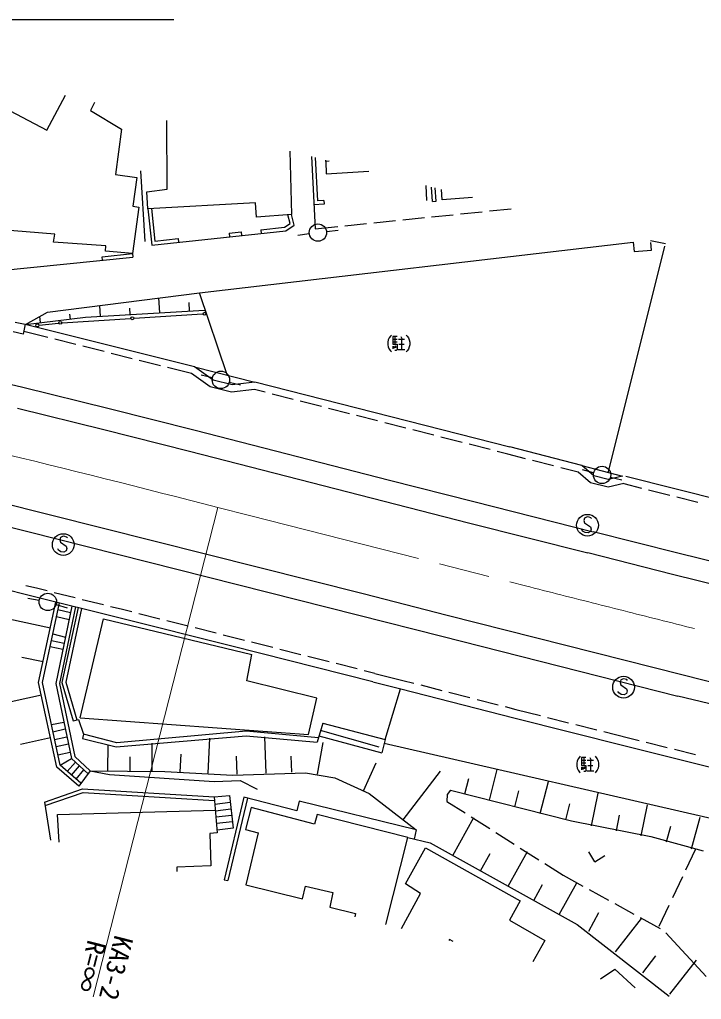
# Model space of a CAD drawing. Units: millimetres, scale not verified. Extents: x 40000 to 680000, y 20000 to 380000.
# Drawn here: x 408386 to 455338, y 262545 to 330000 of the extents above; entities that cross this region are included whole.
import ezdxf
from ezdxf.enums import TextEntityAlignment as Align

# ---------------------------------------------------------------- set-up
doc = ezdxf.new("R2010")
doc.units = ezdxf.units.MM
doc.header["$LTSCALE"] = 1000
doc.linetypes.add('CHAIN', pattern=[18.5, 12, -1.5, 3.5, -1.5])
for name, color, linetype, lineweight in [('M-BGD', 7, 'Continuous', 25), ('M-BMK', 2, 'CHAIN', 13), ('M-BMK-OTRS', 5, 'Continuous', 25), ('M-STR-HTXT', 7, 'Continuous', 13), ('M-STR-STRC', 7, 'Continuous', 25)]:
    doc.layers.add(name, color=color, linetype=linetype, lineweight=lineweight)
doc.styles.add('ＭＳ ゴシック', font='')
doc.styles.get('ＭＳ ゴシック').set_extended_font_data('MS Gothic')

msp = doc.modelspace()

# ---------------------------------------------------------------- linework, layer by layer
at = {"layer": 'M-BGD'}
for p, q in [((398000, 330000), (419000, 330000)), ((410256, 322396), (411550, 324799)), ((406600, 324316), (410256, 322396)), ((413541, 324301), (413262, 323741)), ((413262, 323741), (415401, 322468)), ((415401, 322468), (414990, 319342)), ((418553, 318320), (418525, 323055)), ((426991, 320939), (427116, 316587)), ((428476, 320568), (428746, 315603)), ((428730, 320504), (428892, 317514)), ((429477, 320242), (429474, 320316)), ((429715, 320255), (429477, 320242)), ((429477, 320242), (429499, 319379)), ((414990, 319342), (416458, 319123)), ((416458, 319123), (416177, 317157)), ((416701, 319588), (417013, 314723)), ((429499, 319379), (432445, 319565)), ((436350, 318576), (436402, 317550)), ((436825, 317475), (436758, 318473)), ((437074, 317491), (437013, 318409)), ((417142, 318148), (418553, 318320)), ((417225, 316974), (417142, 318148)), ((437488, 317592), (437444, 318299)), ((439576, 317760), (437488, 317592)), ((416601, 317094), (416161, 313886)), ((416177, 317157), (416601, 317094)), ((424635, 317389), (417225, 316974)), ((424702, 316399), (424635, 317389)), ((429350, 317288), (428656, 317250)), ((429337, 317538), (428892, 317514)), ((429337, 317538), (429350, 317288)), ((436825, 317475), (437074, 317491)), ((417225, 316974), (417481, 314473)), ((417475, 316988), (417704, 314749)), ((427116, 316587), (424702, 316399)), ((427013, 315955), (426863, 316567)), ((427298, 315844), (427116, 316587)), ((434767, 316215), (436260, 316367)), ((436757, 316418), (438249, 316570)), ((438747, 316621), (440239, 316772)), ((440737, 316823), (442229, 316975)), ((410802, 315237), (403797, 315794)), ((425005, 315531), (426634, 315705)), ((426634, 315705), (427013, 315955)), ((426721, 315463), (427298, 315844)), ((428746, 315603), (430291, 315760)), ((430788, 315810), (432280, 315962)), ((432778, 316013), (434270, 316165)), ((410721, 314685), (410802, 315237)), ((417481, 314473), (426721, 315463)), ((422822, 315297), (423637, 315384)), ((422822, 315297), (422848, 315048)), ((423637, 315384), (423664, 315136)), ((425005, 315531), (425032, 315282)), ((428337, 315250), (427545, 315133)), ((429526, 315406), (430321, 315496)), ((414332, 314426), (410721, 314685)), ((414298, 314052), (414332, 314426)), ((417704, 314749), (419311, 314921)), ((419311, 314921), (419337, 314672)), ((420778, 311199), (450629, 314668)), ((448938, 298861), (452830, 314406)), ((450629, 314668), (450705, 314038)), ((452867, 314555), (451842, 314765)), ((451899, 314133), (451852, 314654)), ((414080, 313676), (416161, 313886)), ((414105, 313427), (414080, 313676)), ((416161, 313886), (414298, 314052)), ((416161, 313886), (416186, 313638)), ((450705, 314038), (451899, 314133)), ((403500, 312356), (416186, 313638)), ((410305, 309850), (420778, 311199)), ((422684, 305554), (420778, 311199)), ((413949, 309566), (413903, 310313)), ((418044, 309818), (417982, 310839)), ((420092, 309944), (420057, 310523)), ((408790, 309017), (410305, 309850)), ((411891, 309381), (411852, 309713)), ((412925, 309503), (421116, 310007)), ((415997, 309692), (415969, 310134)), ((408779, 309025), (408626, 308343)), ((408790, 309017), (412925, 309503)), ((409824, 309139), (409775, 309558)), ((408626, 308343), (407939, 308497)), ((410321, 308116), (408668, 308532)), ((433988, 308275), (433928, 308215)), ((435008, 308276), (435068, 308216)), ((412261, 307628), (410806, 307994)), ((433778, 307945), (433748, 307795)), ((433748, 307795), (433748, 307615)), ((433748, 307615), (433778, 307465)), ((433838, 308095), (433778, 307945)), ((433928, 308215), (433838, 308095)), ((434378, 308186), (434078, 308185)), ((434078, 308185), (434078, 307645)), ((434078, 308005), (434378, 308006)), ((434078, 307825), (434378, 307826)), ((434078, 307645), (434378, 307646)), ((434228, 308186), (434228, 307646)), ((434378, 307646), (434378, 307286)), ((434468, 308006), (434888, 308006)), ((434498, 307646), (434858, 307646)), ((434648, 308186), (434738, 308006)), ((434678, 308006), (434678, 307256)), ((435068, 308216), (435158, 308096)), ((435158, 308096), (435218, 307946)), ((435218, 307946), (435248, 307796)), ((435248, 307616), (435218, 307466)), ((435248, 307796), (435248, 307616)), ((414200, 307140), (412746, 307506)), ((416140, 306652), (414685, 307018)), ((433778, 307465), (433838, 307315)), ((433838, 307315), (433928, 307195)), ((433928, 307195), (433988, 307135)), ((434078, 307525), (434078, 307345)), ((434138, 307526), (434168, 307376)), ((434198, 307526), (434258, 307406)), ((434318, 307226), (434228, 307226)), ((434258, 307556), (434318, 307436)), ((434378, 307286), (434318, 307226)), ((434918, 307256), (434438, 307256)), ((435068, 307196), (435008, 307136)), ((435158, 307316), (435068, 307196)), ((435218, 307466), (435158, 307316)), ((418080, 306164), (416625, 306530)), ((402635, 306097), (408603, 304699)), ((420218, 305626), (418564, 306042)), ((421515, 304726), (420218, 305626)), ((421726, 305188), (420428, 306088)), ((421661, 305327), (420886, 305522)), ((423022, 304857), (421726, 305188)), ((422828, 305048), (423604, 304851)), ((424590, 305035), (423022, 304857)), ((408603, 304699), (414545, 303229)), ((422988, 304350), (421515, 304726)), ((424555, 304528), (422988, 304350)), ((425289, 304342), (424555, 304528)), ((427227, 303849), (425773, 304218)), ((429165, 303356), (427712, 303725)), ((414545, 303229), (420468, 301736)), ((431104, 302863), (429650, 303233)), ((433042, 302370), (431588, 302740)), ((434980, 301877), (433527, 302247)), ((420468, 301736), (433868, 298301)), ((436919, 301384), (435465, 301754)), ((438857, 300891), (437403, 301261)), ((440795, 300398), (439342, 300768)), ((442014, 300089), (441280, 300275)), ((443224, 299766), (442012, 300075)), ((445162, 299271), (443708, 299642)), ((446858, 298838), (445646, 299148)), ((447693, 298108), (446858, 298838)), ((447939, 298584), (447107, 299312)), ((447915, 298803), (447140, 299001)), ((433868, 298301), (439677, 296820)), ((448919, 298348), (447939, 298584)), ((449896, 298562), (448919, 298348)), ((449078, 298509), (449854, 298313)), ((448914, 297815), (447693, 298108)), ((450007, 298054), (448914, 297815)), ((450007, 298054), (451219, 297748)), ((451704, 297626), (453159, 297260)), ((439677, 296820), (447890, 294741)), ((453644, 297138), (455098, 296771)), ((405146, 295707), (431663, 289031)), ((453714, 293263), (447890, 294741)), ((459354, 291866), (453714, 293263)), ((409549, 290846), (408817, 291029)), ((410277, 290665), (409549, 290846)), ((409738, 290011), (408949, 290146)), ((412219, 290184), (410763, 290545)), ((414160, 289703), (412704, 290064)), ((409699, 284356), (410886, 289895)), ((409955, 284356), (411129, 289836)), ((411989, 289623), (410871, 284295)), ((410903, 289736), (411669, 289503)), ((412232, 289563), (411126, 284296)), ((412414, 289518), (411303, 284368)), ((412656, 289458), (411561, 284378)), ((415374, 289402), (414645, 289583)), ((416105, 289218), (415374, 289402)), ((410504, 288114), (407656, 288725)), ((410931, 288909), (411799, 288690)), ((411022, 289380), (411896, 289180)), ((412551, 281940), (414174, 288747)), ((414174, 288747), (424382, 286282)), ((418045, 288728), (416590, 289095)), ((431663, 289031), (437459, 287549)), ((419984, 288239), (418529, 288606)), ((421923, 287749), (420469, 288116)), ((410672, 287705), (411540, 287485)), ((423139, 287442), (422408, 287627)), ((423876, 287256), (423139, 287442)), ((437459, 287549), (453709, 283428)), ((410488, 286845), (411366, 286653)), ((410577, 287258), (411451, 287059)), ((425815, 286765), (424361, 287133)), ((410003, 285776), (408542, 286089)), ((424023, 284469), (424382, 286282)), ((427754, 286275), (426300, 286643)), ((429693, 285785), (428239, 286152)), ((431632, 285294), (430178, 285662)), ((432854, 284985), (432117, 285172)), ((432854, 284985), (434788, 284504)), ((410949, 278536), (409699, 284356)), ((411176, 278670), (409955, 284356)), ((410871, 284295), (411963, 279131)), ((411126, 284296), (412191, 279262)), ((411303, 284368), (412084, 281720)), ((411561, 284378), (412324, 281791)), ((428862, 283281), (424023, 284469)), ((434788, 284504), (435527, 284315)), ((436011, 284191), (437464, 283818)), ((409883, 283498), (405939, 282613)), ((433571, 280430), (434613, 283930)), ((437948, 283693), (439401, 283320)), ((459511, 282008), (453709, 283428)), ((428290, 280772), (428862, 283281)), ((439885, 283196), (441338, 282823)), ((441822, 282699), (442561, 282509)), ((442561, 282509), (444256, 282083)), ((444741, 281961), (446196, 281595)), ((410575, 281469), (411433, 281638)), ((412084, 281720), (412431, 281821)), ((412431, 281821), (412776, 280808)), ((412551, 281940), (428290, 280772)), ((429263, 281556), (428874, 280262)), ((429263, 281556), (433571, 280430)), ((446680, 281473), (448135, 281107)), ((410682, 280973), (411531, 281173)), ((410796, 280441), (411647, 280628)), ((412776, 280808), (412728, 280513)), ((415083, 280216), (412776, 280808)), ((415046, 279936), (423981, 280683)), ((423977, 281005), (415083, 280216)), ((428964, 280563), (423977, 281005)), ((423981, 280683), (428874, 280262)), ((425357, 278118), (425270, 280614)), ((429002, 280688), (433329, 279522)), ((433136, 279908), (429115, 281066)), ((448620, 280985), (450315, 280558)), ((410517, 280549), (408439, 280083)), ((410901, 279953), (411748, 280149)), ((412728, 280513), (415046, 279936)), ((414469, 278294), (414478, 280067)), ((417512, 278280), (417520, 280181)), ((421365, 278117), (421489, 280525)), ((428902, 278046), (429286, 280238)), ((433571, 280430), (433329, 279522)), ((457350, 274687), (433503, 280169)), ((450315, 280558), (451049, 280374)), ((451534, 280253), (452989, 279888)), ((411024, 279378), (411870, 279571)), ((419439, 278216), (419501, 279420)), ((423360, 278049), (423317, 279297)), ((427136, 278180), (427098, 279292)), ((446999, 279280), (446939, 279220)), ((448019, 279281), (448079, 279221)), ((453474, 279766), (454929, 279402)), ((411176, 278670), (411963, 279131)), ((412606, 277430), (411176, 278670)), ((411671, 278242), (412228, 278888)), ((411963, 279131), (413104, 278085)), ((411968, 277984), (412522, 278618)), ((412191, 279262), (413256, 278285)), ((415990, 278287), (415995, 279238)), ((432069, 276914), (432942, 278843)), ((446789, 278950), (446759, 278800)), ((446759, 278800), (446759, 278620)), ((446759, 278620), (446789, 278470)), ((446849, 279100), (446789, 278950)), ((446939, 279220), (446849, 279100)), ((447089, 279190), (447089, 278650)), ((447389, 279190), (447089, 279190)), ((447089, 279010), (447389, 279010)), ((447089, 278830), (447389, 278830)), ((447089, 278650), (447389, 278650)), ((447239, 279190), (447239, 278650)), ((447389, 278650), (447389, 278290)), ((447479, 279010), (447899, 279011)), ((447509, 278650), (447869, 278651)), ((447659, 279191), (447749, 279011)), ((447689, 279011), (447689, 278261)), ((448079, 279221), (448169, 279101)), ((448169, 279101), (448229, 278951)), ((448229, 278951), (448259, 278801)), ((448259, 278621), (448229, 278471)), ((448259, 278801), (448259, 278621)), ((412454, 277231), (410949, 278536)), ((412282, 277711), (412810, 278354)), ((413256, 278285), (412454, 277231)), ((413256, 278285), (418384, 278246)), ((413256, 278285), (414586, 278031)), ((414586, 278031), (421791, 277539)), ((418384, 278246), (423073, 277990)), ((423073, 277990), (428085, 278149)), ((428085, 278149), (430103, 277789)), ((434789, 274907), (437371, 278262)), ((440737, 276260), (441283, 278367)), ((446789, 278470), (446849, 278320)), ((446849, 278320), (446939, 278200)), ((446939, 278200), (446999, 278140)), ((447089, 278530), (447089, 278350)), ((447149, 278530), (447179, 278380)), ((447209, 278530), (447269, 278410)), ((447329, 278230), (447239, 278230)), ((447269, 278560), (447329, 278440)), ((447389, 278290), (447329, 278230)), ((447929, 278261), (447449, 278260)), ((448079, 278201), (448019, 278141)), ((448169, 278321), (448079, 278201)), ((448229, 278471), (448169, 278321)), ((421791, 277539), (423579, 277621)), ((423579, 277621), (424756, 277015)), ((430103, 277789), (432453, 276717)), ((439051, 276696), (439324, 277750)), ((444236, 275354), (444802, 277541)), ((410105, 276135), (412724, 277052)), ((410145, 275884), (412759, 276799)), ((412724, 277052), (421792, 276496)), ((412759, 276799), (421777, 276246)), ((421792, 276496), (422835, 276588)), ((422835, 276588), (423095, 274336)), ((432453, 276717), (435684, 274214)), ((437835, 276652), (437818, 276179)), ((438049, 276951), (437835, 276652)), ((438049, 276951), (446402, 274830)), ((442487, 275807), (442770, 276900)), ((447779, 274503), (448232, 276735)), ((410105, 276135), (410521, 273517)), ((421792, 276496), (422000, 274020)), ((421835, 275990), (422890, 276116)), ((423828, 276458), (422482, 270786)), ((424071, 276400), (422725, 270728)), ((427468, 275532), (423828, 276458)), ((427628, 276187), (427468, 275532)), ((435684, 274214), (427628, 276187)), ((437818, 276179), (439071, 275382)), ((446000, 274897), (446286, 276000)), ((451185, 273811), (451618, 275940)), ((411005, 275278), (421870, 275571)), ((411100, 273373), (411005, 275278)), ((421874, 275523), (422943, 275655)), ((421908, 275118), (422991, 275237)), ((424325, 275767), (423945, 274244)), ((428686, 274619), (424325, 275767)), ((428870, 275274), (428686, 274619)), ((435115, 273692), (428870, 275274)), ((449482, 274157), (449698, 275222)), ((421946, 274667), (423042, 274798)), ((438213, 272456), (439667, 275070)), ((439493, 275114), (440758, 274309)), ((446402, 274830), (451854, 273749)), ((454667, 272917), (455262, 275084)), ((422000, 274020), (421492, 273966)), ((421492, 273966), (421560, 271734)), ((423095, 274336), (421985, 274202)), ((423945, 274244), (424826, 274016)), ((424826, 274016), (423963, 270443)), ((435684, 274214), (435548, 273587)), ((441180, 274040), (442446, 273235)), ((452933, 273392), (453230, 274476)), ((433617, 267695), (435115, 273692)), ((435115, 273692), (436670, 273314)), ((436670, 273314), (446776, 267693)), ((451854, 273749), (455455, 272780)), ((434959, 270491), (436335, 272970)), ((436335, 272970), (442867, 269335)), ((440124, 271393), (440789, 272587)), ((442035, 270330), (443364, 272719)), ((442868, 272967), (444134, 272162)), ((447995, 272027), (447575, 272707)), ((454266, 271461), (454956, 272914)), ((444556, 271894), (445808, 271097)), ((447995, 272027), (448676, 272447)), ((421560, 271734), (419213, 271656)), ((419213, 271656), (419217, 271340)), ((422482, 270786), (422725, 270728)), ((445538, 268382), (446756, 270571)), ((445808, 271097), (447179, 270344)), ((453361, 269555), (454051, 271009)), ((423963, 270443), (427857, 269463)), ((427857, 269463), (428071, 270349)), ((428071, 270349), (429964, 269912)), ((429964, 269912), (429755, 268899)), ((434686, 267424), (436005, 269844)), ((436005, 269844), (434959, 270491)), ((443787, 269356), (444396, 270450)), ((447617, 270103), (448932, 269380)), ((442867, 269335), (442119, 267994)), ((429755, 268899), (431511, 268465)), ((447575, 267249), (448283, 268522)), ((449370, 269139), (450684, 268417)), ((452438, 267583), (453128, 269037)), ((431511, 268465), (431461, 268240)), ((442119, 267994), (444565, 266609)), ((449419, 265824), (451208, 268123)), ((451122, 268176), (452493, 267422)), ((446776, 267693), (453120, 262757)), ((437997, 266674), (437949, 266598)), ((438247, 266522), (437997, 266674)), ((444565, 266609), (443727, 265135)), ((455666, 264127), (452897, 267120)), ((451295, 264364), (452208, 265536)), ((453172, 262904), (454997, 265249)), ((448393, 263954), (449385, 264628)), ((449385, 264628), (450777, 263350))]:
    msp.add_line(p, q, dxfattribs=at)
for centre in [(428930, 315338), (422247, 305197), (448496, 298655), (410329, 289911)]:
    msp.add_circle(centre, 600, dxfattribs=at)
at = {"layer": 'M-BMK'}
for p, q in [((407485, 300070), (408457, 299834)), ((408457, 299834), (409428, 299595)), ((409428, 299595), (410399, 299356)), ((410399, 299356), (411370, 299115)), ((411370, 299115), (412340, 298874)), ((412340, 298874), (413310, 298631)), ((413310, 298631), (414280, 298387)), ((414280, 298387), (415250, 298143)), ((415250, 298143), (416219, 297898)), ((416219, 297898), (417189, 297653)), ((417189, 297653), (418158, 297407)), ((418158, 297407), (419127, 297160)), ((419127, 297160), (420096, 296913)), ((420096, 296913), (421065, 296666)), ((421065, 296666), (422034, 296419)), ((422035, 296419), (424217, 295863)), ((424217, 295863), (443219, 291019))]:
    msp.add_line(p, q, dxfattribs=at)
msp.add_arc((1209053, 3294932), 3100000, 255.69738, 257.19218, dxfattribs=at)
at = {"layer": 'M-BMK-OTRS'}
for p, q in [((408092, 309179), (408779, 309025)), ((420428, 306088), (408778, 309020)), ((420428, 306088), (424590, 305035)), ((442137, 300573), (424590, 305035)), ((447107, 299312), (442141, 300579)), ((447107, 299312), (449896, 298562)), ((450134, 298558), (458867, 296358)), ((409403, 290264), (405521, 291234)), ((415230, 288820), (409403, 290264)), ((422992, 286860), (415230, 288820)), ((432707, 284403), (422992, 286860)), ((432709, 284403), (434639, 283923)), ((434639, 283923), (442414, 281927)), ((442414, 281927), (450169, 279976)), ((450169, 279976), (457945, 278027))]:
    msp.add_line(p, q, dxfattribs=at)
at = {"layer": 'M-STR-HTXT'}
msp.add_line((413446, 262731), (422035, 296419), dxfattribs=at)
at = {"layer": 'M-STR-STRC'}
for p, q in [((416274, 309446), (420991, 309743)), ((409733, 308967), (411058, 309111)), ((411307, 309133), (416025, 309430)), ((408243, 303243), (414178, 301774)), ((414178, 301774), (420096, 300282)), ((420096, 300282), (433498, 296848)), ((405499, 297165), (432035, 290484)), ((433498, 296848), (439309, 295366)), ((447291, 295684), (447247, 295507)), ((447247, 295507), (447294, 295353)), ((447478, 295759), (447291, 295684)), ((447598, 295749), (447478, 295759)), ((447715, 295709), (447598, 295749)), ((447770, 295645), (447715, 295709)), ((439309, 295366), (447522, 293287)), ((447158, 294792), (447105, 294887)), ((447329, 294688), (447158, 294792)), ((447294, 295353), (447693, 295079)), ((447693, 295079), (447740, 294925)), ((447740, 294925), (447696, 294748)), ((411195, 294354), (411150, 294177)), ((411150, 294177), (411198, 294023)), ((411382, 294429), (411195, 294354)), ((411502, 294419), (411382, 294429)), ((411619, 294379), (411502, 294419)), ((411674, 294314), (411619, 294379)), ((447539, 294670), (447329, 294688)), ((447696, 294748), (447539, 294670)), ((411061, 293462), (411009, 293557)), ((411233, 293357), (411061, 293462)), ((411198, 294023), (411597, 293749)), ((411597, 293749), (411644, 293594)), ((411644, 293594), (411599, 293417)), ((411442, 293340), (411233, 293357)), ((411599, 293417), (411442, 293340)), ((453345, 291809), (447521, 293287)), ((458993, 290410), (453345, 291809)), ((432035, 290484), (437827, 289003)), ((437827, 289003), (454078, 284882)), ((454078, 284882), (459858, 283426)), ((449778, 284538), (449733, 284361)), ((449733, 284361), (449780, 284207)), ((449965, 284613), (449778, 284538)), ((449780, 284207), (450179, 283933)), ((450084, 284603), (449965, 284613)), ((450201, 284563), (450084, 284603)), ((450256, 284499), (450201, 284563)), ((449644, 283646), (449591, 283741)), ((449816, 283542), (449644, 283646)), ((450025, 283524), (449816, 283542)), ((450182, 283602), (450025, 283524)), ((450179, 283933), (450227, 283779)), ((450227, 283779), (450182, 283602))]:
    msp.add_line(p, q, dxfattribs=at)
for centre, radius in [((421116, 309751), 100), ((409609, 308953), 100), ((411183, 309125), 100), ((416149, 309438), 100), ((447491, 295186), 750), ((411395, 293856), 750), ((449977, 284040), 750)]:
    msp.add_circle(centre, radius, dxfattribs=at)

# ---------------------------------------------------------------- texts
at = {"layer": 'M-STR-HTXT', "style": 'ＭＳ ゴシック'}
msp.add_text('R=∞', height=1320, rotation=255.672, dxfattribs=at).set_placement((414377, 266382), align=Align.TOP_LEFT)
msp.add_text('KA3-2', height=1320, rotation=255.672, dxfattribs=at).set_placement((414568, 267141), align=Align.BOTTOM_LEFT)

doc.saveas('drawing.dxf')
